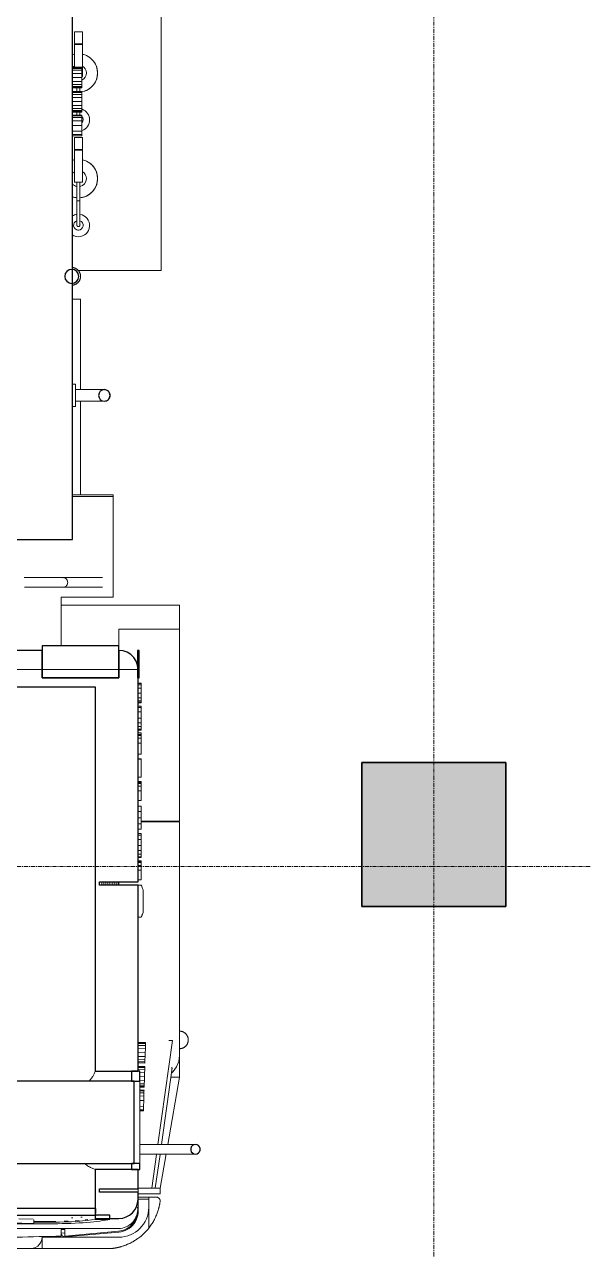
# Model space of a CAD drawing. Header units: millimetres. Extents: x -22696 to 333987, y -7117 to 2643871.
# Drawn here: x 18451 to 20198, y -1218 to 2630 of the extents above; entities that cross this region are included whole.
import ezdxf

# ---------------------------------------------------------------- set-up
doc = ezdxf.new("R2010")
doc.units = ezdxf.units.MM
doc.linetypes.add('Grid Line', pattern=[22.225, 12.7, -3.175, 3.175, -3.175])
for name, color, linetype, lineweight in [('A__MASS', 7, 'Continuous', 25), ('A_Center_Line', 7, 'Continuous', 9), ('A_Col_Ele', 7, 'Continuous', 18), ('A_Col_Sec', 7, 'Continuous', 35), ('A_FFE_SA', 7, 'Continuous', 9), ('A_Mass', 7, 'Continuous', 9)]:
    doc.layers.add(name, color=color, linetype=linetype, lineweight=lineweight)

# ---------------------------------------------------------------- blocks, each defined once
blk = doc.blocks.new('FIRE_TRUCK_-_medium_size_13644 - Camion Man-569922-00-Ground Floor Plan')
at = {"layer": 'A__MASS'}
for p, q in [((-205.3, 2146.1), (-205.3, 8206.9)), ((-1866.1, 2146.1), (-205.3, 2146.1)), ((-60, 1814.2), (-300.1, 1814.2)), ((-300.1, 1814.2), (-300.1, 1714)), ((-60, 1714), (-60, 1814.2)), ((-300.1, 1800), (-2090.4, 1800)), ((-300.1, 1714), (-300.1, 1800)), ((-60, 1800), (-60, 1714)), ((3.8, 1800), (-1.2, 1800)), ((-1.2, 1800), (-1.2, 1714)), ((3.8, 1714), (3.8, 1800)), ((0, 1076.9), (0, 1740.4)), ((-300.1, 1714), (-60, 1714)), ((-60, 1714), (-300.1, 1714)), ((-1.2, 1714), (3.8, 1714)), ((-2016.6, 1686.5), (-133.9, 1686.5)), ((-133.9, 1686.5), (-133.9, 485.1)), ((-120, 1066.9), (-120, 1076.9)), ((-120, 1076.9), (0, 1076.9)), ((0, 1066.9), (-120, 1066.9)), ((0, 485.1), (0, 1066.9)), ((-133.9, 485.1), (0, 485.1)), ((5.7, 485.1), (-20.1, 485.1)), ((-20.1, 485.1), (-20.1, 453.8)), ((5.7, 453.8), (5.7, 485.1)), ((-12.6, 453.8), (-2150.4, 453.8)), ((-20.1, 453.8), (5.7, 453.8)), ((-12.6, 196.6), (-12.6, 453.8)), ((-2150.4, 196.6), (-12.6, 196.6)), ((5.7, 196.6), (-20.1, 196.6)), ((-20.1, 196.6), (-20.1, 178.3)), ((5.7, 178.3), (5.7, 196.6)), ((0, 178.3), (-133.9, 178.3)), ((-133.9, 178.3), (-133.9, 25.2)), ((-20.1, 178.3), (5.7, 178.3)), ((0, 117.4), (0, 178.3)), ((-120, 107.3), (-120, 117.4)), ((-120, 117.4), (0, 117.4)), ((0, 107.3), (-120, 107.3)), ((0, 85.2), (0, 107.3)), ((-134.6, 55.8), (-2018.9, 55.8)), ((-131.6, 55.8), (-133.9, 55.8)), ((-2017.4, 35), (-134.7, 35)), ((-134, 22.8), (-88.5, 22.8)), ((-133.8, 25.2), (-60, 25.2)), ((-87.8, 35), (-133.1, 35))]:
    blk.add_line(p, q, dxfattribs=at)
at = {"layer": 'A__MASS', "flags": 128}
for points in [[(0, 1740.4), (-1.5, 1753.7), (-5.9, 1766.3), (-13.1, 1777.6), (-22.6, 1787), (-34, 1794.1), (-46.6, 1798.5), (-60, 1800)], [(179.4, 256.3), (174.2, 255.4), (169.7, 252.8), (166.3, 248.8), (164.5, 243.9), (164.5, 238.7), (166.3, 233.8), (169.7, 229.8), (174.2, 227.2), (179.4, 226.3)], [(179.4, 226.3), (184.5, 227.2), (189.1, 229.8), (192.4, 233.8), (194.2, 238.7), (194.2, 243.9), (192.4, 248.8), (189.1, 252.8), (184.5, 255.4), (179.4, 256.3)], [(-133.1, 35), (-132.3, 45.4), (-131.6, 55.8)], [(-133.1, 35), (-133.6, 28.9), (-134, 22.8)], [(-88.5, 22.8), (-88.1, 28.9), (-87.8, 35)]]:
    blk.add_lwpolyline(points, dxfattribs=at)
at = {"layer": 'A__MASS'}
for centre, radius, start, end in [((-207.2, 2968.5), 21.9, 90, 270), ((-207.2, 2968.5), 21.9, 270, 90), ((-105.3, 2596.6), 18, 90, 270), ((-105.3, 2596.6), 18, 270, 90), ((-60, 85.2), 60, 270, 360)]:
    blk.add_arc(centre, radius, start, end, dxfattribs=at)
at = {"layer": 'A_FFE_SA'}
for p, q in [((-199, 3695), (-199, 3732.5)), ((-199, 3732.5), (-174, 3732.5)), ((-199, 3692.5), (-199, 3695)), ((-199, 3695), (-174, 3695)), ((-174, 3732.5), (-174, 3695)), ((-174, 3695), (-174, 3692.5)), ((-199, 3621.8), (-199, 3692.5)), ((-199, 3692.5), (-174, 3692.5)), ((-174, 3692.5), (-174, 3592.5)), ((-175.3, 3592.5), (-174, 3592.5)), ((-191.5, 3557.2), (-191.5, 3546.4)), ((-181.5, 3546.4), (-181.5, 3557.2)), ((-199, 3365), (-199, 3402.5)), ((-199, 3402.5), (-174, 3402.5)), ((-174, 3402.5), (-174, 3365)), ((-199, 3362.5), (-199, 3365)), ((-199, 3365), (-174, 3365)), ((-199, 3262.5), (-199, 3362.5)), ((-199, 3362.5), (-174, 3362.5)), ((-174, 3365), (-174, 3362.5)), ((-174, 3362.5), (-174, 3262.5)), ((-199, 3262.5), (-174, 3262.5)), ((-191.5, 3262.5), (-191.5, 3203.9)), ((-181.5, 3203.9), (-181.5, 3262.5))]:
    blk.add_line(p, q, dxfattribs=at)
at = {"layer": 'A_FFE_SA', "flags": 128}
for points in [[(-191.5, 3481.1), (-191.5, 3478.9), (-191.5, 3476.9), (-191.5, 3474.9), (-191.5, 3473)], [(-181.5, 3472.6), (-181.5, 3473.8), (-181.5, 3475.7), (-181.5, 3477.7), (-181.5, 3479.8), (-181.5, 3481.8)], [(-191.5, 3203.9), (-191.5, 3201.1), (-191.5, 3198.2), (-191.5, 3195.4), (-191.5, 3192.5), (-191.5, 3189.7), (-191.5, 3186.9), (-191.5, 3184.1), (-191.5, 3181.3), (-191.5, 3178.5), (-191.5, 3175.8), (-191.5, 3173.1), (-191.5, 3170.4), (-191.5, 3167.8), (-191.5, 3165.3), (-191.5, 3162.7), (-191.5, 3160.3), (-191.5, 3157.9), (-191.5, 3155.5), (-191.5, 3153.3), (-191.5, 3151.1), (-191.5, 3148.9), (-191.5, 3146.9), (-191.5, 3144.9), (-191.5, 3143), (-191.5, 3141.2), (-191.5, 3139.5), (-191.5, 3137.9), (-191.5, 3136.4), (-191.5, 3135), (-191.5, 3133.6), (-191.5, 3132.4), (-191.5, 3131.3), (-191.5, 3130.3), (-191.5, 3129.4), (-191.5, 3128.9)], [(-181.5, 3128.9), (-181.5, 3129.7), (-181.5, 3130.7), (-181.5, 3131.8), (-181.5, 3132.9), (-181.5, 3134.2), (-181.5, 3135.5), (-181.5, 3137), (-181.5, 3138.6), (-181.5, 3140.2), (-181.5, 3142), (-181.5, 3143.8), (-181.5, 3145.7), (-181.5, 3147.7), (-181.5, 3149.8), (-181.5, 3152), (-181.5, 3154.2), (-181.5, 3156.5), (-181.5, 3158.9), (-181.5, 3161.3), (-181.5, 3163.8), (-181.5, 3166.3), (-181.5, 3168.9), (-181.5, 3171.5), (-181.5, 3174.2), (-181.5, 3176.9), (-181.5, 3179.7), (-181.5, 3182.4), (-181.5, 3185.2), (-181.5, 3188.1), (-181.5, 3190.9), (-181.5, 3193.7), (-181.5, 3196.6), (-181.5, 3199.4), (-181.5, 3202.3), (-181.5, 3203.9)]]:
    blk.add_lwpolyline(points, dxfattribs=at)
at = {"layer": 'A_FFE_SA'}
for centre, radius, start, end in [((-186.5, 3603.9), 60, 102.8571, 108.6928), ((-186.5, 3603.9), 60, 103.5958, 108.402), ((-186.5, 3603.9), 60, 0, 77.1429), ((-186.5, 3603.9), 60, 53.7334, 76.4042), ((-186.5, 3603.9), 25, 120, 134.1373), ((-186.5, 3603.9), 25, 0, 60), ((-186.5, 3603.9), 60, 27.1143, 49.4839), ((-186.5, 3603.9), 60, 0, 23.3606), ((-186.5, 3603.9), 60, 280.7748, 360), ((-186.5, 3603.9), 25, 296.7383, 0), ((-186.5, 3603.9), 60, 336.6394, 360), ((-186.5, 3603.9), 60, 251.3072, 254.8852), ((-186.5, 3603.9), 60, 251.598, 253.8061), ((-186.5, 3603.9), 60, 283.5958, 306.2666), ((-186.5, 3603.9), 60, 310.5161, 332.8857), ((-186.5, 3458.2), 15, 318.5764, 41.4236), ((-186.5, 3457.4), 35, 289.181, 70.819), ((-186.5, 3273.9), 60, 102.8571, 108.6928), ((-186.5, 3273.9), 60, 103.5958, 108.402), ((-186.5, 3273.9), 60, 0, 77.1429), ((-186.5, 3273.9), 60, 53.7334, 76.4042), ((-186.5, 3273.9), 60, 27.1143, 49.4839), ((-186.5, 3273.9), 25, 120, 139.2793), ((-186.5, 3273.9), 25, 280.7995, 0), ((-186.5, 3273.9), 60, 274.7268, 360), ((-186.5, 3273.9), 25, 0, 60), ((-186.5, 3273.9), 60, 0, 23.3606), ((-186.5, 3273.9), 60, 336.6394, 360), ((-186.5, 3273.9), 25, 220.7207, 259.2003), ((-186.5, 3273.9), 60, 310.5161, 332.8857), ((-186.5, 3273.9), 60, 251.3072, 265.2729), ((-186.5, 3273.9), 60, 251.598, 256.4042), ((-186.5, 3273.9), 60, 258.9629, 265.2574), ((-186.5, 3273.9), 60, 274.7423, 281.0371), ((-186.5, 3273.9), 60, 283.5958, 306.2666), ((-186.5, 3127.4), 35, 97.6659, 123.0703), ((-186.5, 3127.4), 35, 270, 81.8884), ((-186.5, 3128.2), 15, 108.0989, 270), ((-186.5, 3128.2), 15, 270, 70.5593), ((-186.5, 3127.4), 35, 236.9297, 270), ((-186.5, 3128.2), 15, 264.9501, 270), ((-186.5, 3128.2), 15, 270, 275.0499)]:
    blk.add_arc(centre, radius, start, end, dxfattribs=at)
for points in [[(-186.5, 3204.1), (-187.1, 3204.1), (-188.2, 3204.1), (-189.8, 3204.1), (-190.9, 3204), (-191.3, 3204), (-191.4, 3203.9)], [(-181.5, 3203.9), (-181.6, 3204), (-182.1, 3204), (-183.2, 3204.1), (-184.7, 3204.1), (-185.9, 3204.1), (-186.5, 3204.1)], [(-186.5, 3123.9), (-187.1, 3123.9), (-188.2, 3124.1), (-189.8, 3125), (-190.9, 3126.4), (-191.5, 3128), (-191.5, 3129.2), (-191.4, 3129.8)], [(-182.1, 3131.4), (-181.8, 3130.9), (-181.4, 3129.8), (-181.4, 3128), (-182, 3126.4), (-183.2, 3125), (-184.7, 3124.1), (-185.9, 3123.9), (-186.5, 3123.9)]]:
    blk.add_open_spline(points, degree=3, dxfattribs=at)
at = {"layer": 'A_Mass'}
for p, q in [((72.5, 2987.3), (72.5, 6132.3)), ((-175.3, 3621.8), (-205.3, 3621.8)), ((-205.3, 3620.3), (-175.3, 3620.3)), ((-205.3, 3618.2), (-175.3, 3618.2)), ((-175.3, 3621.8), (-175.3, 3620.3)), ((-175.3, 3620.3), (-175.3, 3618.2)), ((-175.3, 3618.2), (-175.3, 3612.2)), ((-205.3, 3612.2), (-175.3, 3612.2)), ((-205.3, 3602.6), (-175.3, 3602.6)), ((-205.3, 3590.1), (-175.3, 3590.1)), ((-175.3, 3612.2), (-175.3, 3602.6)), ((-175.3, 3602.6), (-175.3, 3590.1)), ((-175.3, 3590.1), (-175.3, 3577.7)), ((-205.3, 3577.7), (-175.3, 3577.7)), ((-205.3, 3568.2), (-175.3, 3568.2)), ((-205.3, 3561.7), (-175.3, 3561.7)), ((-205.3, 3558.7), (-175.3, 3558.7)), ((-205.3, 3558.5), (-175.3, 3558.5)), ((-205.3, 3557.2), (-175.3, 3557.2)), ((-175.3, 3546.4), (-205.3, 3546.4)), ((-205.3, 3544.9), (-175.3, 3544.9)), ((-205.3, 3542.9), (-175.3, 3542.9)), ((-175.3, 3577.7), (-175.3, 3568.2)), ((-175.3, 3568.2), (-175.3, 3561.7)), ((-175.3, 3561.7), (-175.3, 3558.7)), ((-175.3, 3558.5), (-175.3, 3557.2)), ((-175.3, 3546.4), (-175.3, 3544.9)), ((-175.3, 3544.9), (-175.3, 3542.9)), ((-175.3, 3542.9), (-175.3, 3536.8)), ((-205.3, 3536.8), (-175.3, 3536.8)), ((-205.3, 3527.2), (-175.3, 3527.2)), ((-205.3, 3514.7), (-175.3, 3514.7)), ((-205.3, 3502.4), (-175.3, 3502.4)), ((-175.3, 3536.8), (-175.3, 3527.2)), ((-175.3, 3527.2), (-175.3, 3514.7)), ((-175.3, 3514.7), (-175.3, 3502.4)), ((-175.3, 3502.4), (-175.3, 3492.8)), ((-205.3, 3492.8), (-175.3, 3492.8)), ((-205.3, 3486.3), (-175.3, 3486.3)), ((-205.3, 3483.3), (-175.3, 3483.3)), ((-205.3, 3483.1), (-175.3, 3483.1)), ((-205.3, 3481.8), (-175.3, 3481.8)), ((-205.3, 3472.6), (-175.3, 3472.6)), ((-205.3, 3470.3), (-175.3, 3470.3)), ((-205.3, 3464.6), (-175.3, 3464.6)), ((-175.3, 3492.8), (-175.3, 3486.3)), ((-175.3, 3486.3), (-175.3, 3483.3)), ((-175.3, 3483.1), (-175.3, 3481.8)), ((-175.3, 3472.6), (-175.3, 3470.3)), ((-175.3, 3470.3), (-175.3, 3464.6)), ((-175.3, 3464.6), (-175.3, 3454.6)), ((-205.3, 3454.6), (-175.3, 3454.6)), ((-205.3, 3440.3), (-175.3, 3440.3)), ((-175.3, 3454.6), (-175.3, 3440.3)), ((-175.3, 3440.3), (-175.3, 3422.3)), ((-205.3, 3422.3), (-175.3, 3422.3)), ((-205.3, 3411.6), (-175.3, 3411.6)), ((-175.3, 3408), (-205.3, 3408)), ((-175.3, 3422.3), (-175.3, 3411.6)), ((-175.3, 3411.6), (-175.3, 3408)), ((-188.4, 2987.3), (72.5, 2987.3)), ((-205.1, 2897.1), (-180.2, 2897.1)), ((-180.2, 2614.4), (-180.2, 2897.1)), ((-195.3, 2631.6), (-205.3, 2631.6)), ((-195.3, 2631.6), (-195.3, 2561.6)), ((-145.3, 2614.6), (-195.3, 2614.6)), ((-195.3, 2578.6), (-145.3, 2578.6)), ((-180.2, 2286.2), (-180.2, 2578.6)), ((-205.3, 2561.6), (-195.3, 2561.6)), ((-205.3, 2286.2), (-77.9, 2286.2)), ((-77.9, 2281.2), (-205.3, 2281.2)), ((-77.9, 2286.2), (-77.9, 2281.2)), ((-77.9, 1966.2), (-77.9, 2281.2)), ((-111.3, 2027.3), (-234.3, 2027.3)), ((-240.1, 1814.2), (-240.1, 1966.2)), ((-240.1, 1966.2), (-77.9, 1966.2)), ((-234.3, 1997.3), (-111.3, 1997.3)), ((-240.1, 1941.2), (130, 1941.2)), ((130, 1941.2), (130, 1866.2)), ((-60, 1866.2), (50, 1866.2)), ((-60, 1814.2), (-60, 1866.2)), ((50, 1866.2), (130, 1866.2)), ((130, 1266.2), (130, 1866.2)), ((-2150.4, 1740.4), (0, 1740.4)), ((0, 1697.6), (10, 1697.6)), ((0, 1696.4), (10, 1696.4)), ((10, 1697.6), (10, 1696.4)), ((10, 1696.4), (10, 1692.5)), ((0, 1692.5), (10, 1692.5)), ((0, 1682.1), (10, 1682.1)), ((0, 1666.5), (10, 1666.5)), ((10, 1692.5), (10, 1682.1)), ((10, 1682.1), (10, 1666.5)), ((10, 1666.5), (10, 1651.9)), ((0, 1651.9), (10, 1651.9)), ((0, 1642), (10, 1642)), ((0, 1638.5), (10, 1638.5)), ((10, 1636.1), (0, 1636.1)), ((0, 1626.2), (10, 1626.2)), ((0, 1621.7), (10, 1621.7)), ((10, 1651.9), (10, 1642)), ((10, 1642), (10, 1638.5)), ((10, 1638.5), (10, 1636.1)), ((10, 1626.2), (10, 1621.7)), ((10, 1621.7), (10, 1608.3)), ((0, 1608.3), (10, 1608.3)), ((0, 1588.7), (10, 1588.7)), ((10, 1608.3), (10, 1588.7)), ((10, 1588.7), (10, 1573.7)), ((0, 1573.7), (10, 1573.7)), ((0, 1561.7), (10, 1561.7)), ((0, 1553.8), (10, 1553.8)), ((10, 1551.2), (0, 1551.2)), ((0, 1542.5), (10, 1542.5)), ((10, 1573.7), (10, 1561.7)), ((10, 1561.7), (10, 1553.8)), ((10, 1553.8), (10, 1551.2)), ((10, 1542.5), (10, 1537.6)), ((0, 1537.6), (10, 1537.6)), ((0, 1534.4), (10, 1534.4)), ((0, 1525.8), (10, 1525.8)), ((0, 1510), (10, 1510)), ((10, 1537.6), (10, 1534.4)), ((10, 1534.4), (10, 1525.8)), ((10, 1525.8), (10, 1510)), ((10, 1510), (10, 1476.1)), ((0, 1476.1), (10, 1476.1)), ((0, 1461.3), (10, 1461.3)), ((0, 1460.1), (10, 1460.1)), ((10, 1461.3), (10, 1460.1)), ((10, 1460.1), (10, 1403.5)), ((0, 1403.5), (10, 1403.5)), ((0, 1389.9), (10, 1389.9)), ((0, 1387.5), (10, 1387.5)), ((10, 1389.9), (10, 1387.5)), ((10, 1387.5), (10, 1384.3)), ((0, 1384.3), (10, 1384.3)), ((0, 1375.6), (10, 1375.6)), ((0, 1360.9), (10, 1360.9)), ((10, 1384.3), (10, 1375.6)), ((10, 1375.6), (10, 1360.9)), ((10, 1360.9), (10, 1330.8)), ((0, 1330.8), (10, 1330.8)), ((0, 1313.6), (10, 1313.6)), ((10, 1313.6), (10, 1296.7)), ((0, 1296.7), (10, 1296.7)), ((0, 1277.3), (10, 1277.3)), ((10, 1296.7), (10, 1280.8)), ((10, 1280.8), (10, 1277.3)), ((10, 1277.3), (10, 1274.1)), ((10, 1274.1), (10, 1257.9)), ((0, 1257.9), (10, 1257.9)), ((0, 1241), (10, 1241)), ((50, 1266.2), (10, 1266.2)), ((10, 1264), (50, 1264)), ((10, 1257.9), (10, 1241)), ((10.4, 1264), (10.4, 1266.2)), ((16, 1264), (16, 1265.8)), ((31, 1265.8), (31, 1264)), ((44.9, 1266.2), (44.9, 1264)), ((130, 1266.2), (50, 1266.2)), ((72.5, 1266.2), (72.5, 1264)), ((0, 1227.5), (10, 1227.5)), ((0, 1222.9), (10, 1222.9)), ((0, 1209.6), (10, 1209.6)), ((10, 1227.5), (10, 1222.9)), ((10, 1222.9), (10, 1209.6)), ((10, 1209.6), (10, 1190)), ((0, 1190), (10, 1190)), ((0, 1174.9), (10, 1174.9)), ((0, 1162.9), (10, 1162.9)), ((0, 1155), (10, 1155)), ((10, 1190), (10, 1174.9)), ((10, 1174.9), (10, 1162.9)), ((10, 1162.9), (10, 1155)), ((10, 1155), (10, 1152.4)), ((10, 1152.4), (0, 1152.4)), ((0, 1142.5), (10, 1142.5)), ((0, 1140.1), (10, 1140.1)), ((0, 1136.9), (10, 1136.9)), ((0, 1128.2), (10, 1128.2)), ((10, 1142.5), (10, 1140.1)), ((10, 1140.1), (10, 1136.9)), ((10, 1136.9), (10, 1128.2)), ((10, 1128.2), (10, 1113.5)), ((0, 1113.5), (10, 1113.5)), ((0, 1083.5), (10, 1083.5)), ((10, 1113.5), (10, 1083.5)), ((-113.5, 1066.4), (-113.5, 1076.3)), ((-107.1, 1066.4), (-107.1, 1076.3)), ((-100.7, 1066.4), (-100.7, 1076.3)), ((-94.3, 1066.4), (-94.3, 1076.3)), ((-87.8, 1066.4), (-87.8, 1076.3)), ((-81.4, 1066.4), (-81.4, 1076.3)), ((-75, 1066.4), (-75, 1076.3)), ((-68.6, 1066.4), (-68.6, 1076.3)), ((-62.1, 1066.4), (-62.1, 1076.3)), ((-60, 1076.9), (-60, 1066.8)), ((10, 1066.9), (0, 1066.9)), ((15.7, 1052.3), (15.7, 991.9)), ((0, 966.9), (10, 966.9)), ((15.7, 991.9), (15.7, 981.5)), ((62.3, 256.3), (107.9, 581)), ((107.9, 581), (96.7, 581)), ((23.4, 574.8), (0, 575.5)), ((0, 574), (23.4, 573.3)), ((0, 572), (23.3, 571.2)), ((0, 565.9), (23.1, 565.2)), ((0, 556.3), (22.8, 555.6)), ((0, 543.8), (22.4, 543.1)), ((22.4, 543.1), (22, 530.8)), ((22.8, 555.6), (22.4, 543.1)), ((23.1, 565.2), (22.8, 555.6)), ((23.3, 571.2), (23.1, 565.2)), ((23.4, 573.3), (23.3, 571.2)), ((23.4, 574.8), (23.4, 573.3)), ((0, 531.5), (22, 530.8)), ((0, 521.9), (21.7, 521.2)), ((0, 515.4), (21.5, 514.7)), ((0, 512.4), (21.4, 511.8)), ((0, 512.2), (21.4, 511.5)), ((0, 510.9), (21.4, 510.2)), ((21.5, 514.7), (21.4, 511.8)), ((21.4, 511.5), (21.4, 510.2)), ((21.7, 521.2), (21.5, 514.7)), ((22, 530.8), (21.7, 521.2)), ((130, 534), (130, 467.1)), ((21, 499.5), (0, 500.1)), ((0, 498.6), (21, 497.9)), ((0, 496.5), (20.9, 495.9)), ((0, 490.5), (20.7, 489.8)), ((5.7, 480.7), (20.4, 480.2)), ((5.7, 468.2), (20, 467.8)), ((20, 467.8), (19.7, 455.4)), ((20.4, 480.2), (20, 467.8)), ((20.7, 489.8), (20.4, 480.2)), ((20.9, 495.9), (20.7, 489.8)), ((21, 497.9), (20.9, 495.9)), ((21, 499.5), (21, 497.9)), ((73.2, 256.3), (106.8, 495.3)), ((92.9, 256), (130, 467.1)), ((102.8, 467.1), (130, 467.1)), ((106.8, 495.3), (104, 495.3)), ((-149.2, 458.2), (-153.2, 453.7)), ((5.7, 455.9), (19.7, 455.4)), ((5.7, 453.8), (5.7, 445.4)), ((5.7, 446.3), (19.4, 445.8)), ((5.7, 445.4), (5.7, 427.7)), ((5.7, 439.8), (19.1, 439.4)), ((5.7, 436.8), (19.1, 436.4)), ((5.7, 436.6), (19, 436.2)), ((5.7, 435.3), (19, 434.9)), ((5.7, 427.7), (5.7, 373.2)), ((5.7, 426.1), (18.7, 425.6)), ((5.7, 423.8), (18.6, 423.4)), ((18.6, 423.4), (18.5, 417.6)), ((18.7, 425.6), (18.6, 423.4)), ((19, 436.2), (19, 434.9)), ((19.4, 445.8), (19.1, 439.4)), ((19.1, 439.4), (19.1, 436.4)), ((19.7, 455.4), (19.4, 445.8)), ((5.7, 418), (18.5, 417.6)), ((5.7, 408.1), (18.1, 407.7)), ((5.7, 393.7), (17.7, 393.3)), ((17.7, 393.3), (17.1, 375.4)), ((18.1, 407.7), (17.7, 393.3)), ((18.5, 417.6), (18.1, 407.7)), ((5.7, 375.8), (17.1, 375.4)), ((5.7, 373.2), (5.7, 257)), ((5.7, 365), (16.8, 364.7)), ((16.7, 361.1), (5.7, 361.4)), ((16.8, 364.7), (16.7, 361.1)), ((17.1, 375.4), (16.8, 364.7)), ((5.7, 257), (5.7, 196.6)), ((70, 256.3), (5.7, 256.3)), ((5.7, 226.3), (70, 226.3)), ((43.1, 120), (57.9, 225.3)), ((54, 120), (68.8, 225.3)), ((69, 120), (87.7, 226.7)), ((0, 117.4), (0, 107.3)), ((0.1, 120), (36.4, 120)), ((36.4, 120), (69, 120)), ((69, 120), (69, 102.1)), ((0, 51.1), (0, 85.2)), ((0, 85), (33.3, 85)), ((36.4, 102.1), (0.1, 102.1)), ((0.3, 92.1), (0.3, 85)), ((4.9, 92.1), (0.3, 92.1)), ((33.3, 92.1), (4.9, 92.1)), ((33.3, -5.2), (33.3, 92.1)), ((33.3, 92.1), (56.6, 92.1)), ((33.3, 85), (33.3, 60)), ((69, 102.1), (36.4, 102.1)), ((-325.4, 9.7), (-539.3, 14.7)), ((-398.6, 9.7), (-325.4, 9.7)), ((-378.9, 8.8), (-264.8, 8.8)), ((-373.1, 24.2), (-327.4, 23.2)), ((-325.4, 20.5), (-325.4, 9.7)), ((-269.3, 16.1), (-325.4, 16.1)), ((-265.3, 13.7), (-325.4, 13.7)), ((-256.6, 16.1), (-269.3, 16.1)), ((-265.3, 16.1), (-265.3, 13.7)), ((-218.3, 17.1), (-230.8, 16.6)), ((-184.3, 19.1), (-196.2, 18.2)), ((-156.5, 21.8), (-165.4, 20.8)), ((-61.6, -6.4), (-378.9, -6.4)), ((-300.1, -33.3), (-300.1, -31)), ((-300.1, -33.3), (-300.1, -68.8)), ((-60, -33.3), (-300.1, -33.3)), ((-300.1, -68.8), (-300.1, -33.3)), ((-240.1, -30), (-240.1, -8.9)), ((-240.1, -8.9), (-228.6, -8.9)), ((-228.6, -19.8), (-240.1, -20.8)), ((-228.6, -8.9), (-228.6, -29.6)), ((-228.6, -29.6), (-61.6, -15)), ((-228.6, -32.3), (-60, -17.5)), ((-336, -68.8), (-385, -68.8)), ((-336, -68.8), (-300.1, -68.8)), ((-300.1, -68.8), (-82.8, -68.8))]:
    blk.add_line(p, q, dxfattribs=at)
at = {"layer": 'A_Mass', "flags": 128}
for points in [[(-183.7, 2982.8), (-184.3, 2983.8), (-185, 2984.7), (-185.6, 2985.5), (-186.3, 2986.4), (-187.1, 2987.2), (-187.8, 2988), (-188.6, 2988.8), (-189.4, 2989.5), (-190.3, 2990.2), (-191.2, 2990.8), (-192.1, 2991.5), (-193, 2992), (-194, 2992.6), (-194.9, 2993.1), (-195.9, 2993.6), (-196.9, 2994), (-198, 2994.4), (-199, 2994.7), (-200.1, 2995), (-201.1, 2995.3), (-202.2, 2995.5), (-203.3, 2995.7), (-204.4, 2995.8), (-205.5, 2995.9)], [(-183.7, 2982.8), (-184.3, 2983.8), (-185, 2984.7), (-185.6, 2985.5), (-186.3, 2986.4), (-187.1, 2987.2), (-187.8, 2988), (-188.6, 2988.8), (-189.4, 2989.5), (-190.3, 2990.2), (-191.2, 2990.8), (-192.1, 2991.5), (-193, 2992), (-194, 2992.6), (-194.9, 2993.1), (-195.9, 2993.6), (-196.9, 2994), (-198, 2994.4), (-199, 2994.7), (-200.1, 2995), (-201.1, 2995.3), (-202.2, 2995.5), (-203.3, 2995.7), (-204.4, 2995.8), (-205.5, 2995.9)], [(-205, 2941.1), (-203.9, 2941.2), (-202.8, 2941.3), (-201.7, 2941.5), (-200.7, 2941.8), (-199.6, 2942), (-198.5, 2942.4), (-197.5, 2942.7), (-196.5, 2943.1), (-195.5, 2943.6), (-194.5, 2944.1), (-193.5, 2944.6), (-192.6, 2945.2), (-191.7, 2945.8), (-190.8, 2946.4), (-189.9, 2947.1), (-189.1, 2947.8), (-188.2, 2948.5), (-187.5, 2949.3), (-186.7, 2950.1), (-186, 2951), (-185.3, 2951.8), (-184.7, 2952.7), (-184, 2953.6), (-183.5, 2954.6), (-182.9, 2955.5), (-182.4, 2956.5), (-182, 2957.5), (-181.6, 2958.5), (-181.2, 2959.5), (-180.8, 2960.6), (-180.6, 2961.6), (-180.3, 2962.7), (-180.1, 2963.8), (-179.9, 2964.9), (-179.8, 2966), (-179.7, 2967.1), (-179.7, 2968.2), (-179.7, 2969.3), (-179.8, 2970.4), (-179.9, 2971.5), (-180, 2972.6), (-180.2, 2973.6), (-180.4, 2974.7), (-180.7, 2975.8), (-181, 2976.8), (-181.3, 2977.9), (-181.7, 2978.9), (-182.2, 2979.9), (-182.7, 2980.9), (-183.2, 2981.9), (-183.7, 2982.8), (-184.3, 2983.8), (-185, 2984.7), (-185.6, 2985.5), (-186.3, 2986.4), (-187.1, 2987.2), (-187.8, 2988), (-188.6, 2988.8), (-189.4, 2989.5), (-190.3, 2990.2), (-191.2, 2990.8), (-192.1, 2991.5), (-193, 2992), (-194, 2992.6), (-194.9, 2993.1), (-195.9, 2993.6), (-196.9, 2994), (-198, 2994.4), (-199, 2994.7), (-200.1, 2995), (-201.1, 2995.3), (-202.2, 2995.5), (-203.3, 2995.7), (-204.4, 2995.8), (-205.5, 2995.9)], [(-181.3, 2977.9), (-181.7, 2978.9), (-182.2, 2979.9), (-182.7, 2980.9), (-183.2, 2981.9)], [(-181.3, 2977.9), (-181.7, 2978.9), (-182.2, 2979.9), (-182.7, 2980.9), (-183.2, 2981.9)], [(-182, 2957.5), (-181.6, 2958.5), (-181.2, 2959.5), (-180.8, 2960.6), (-180.6, 2961.6), (-180.3, 2962.7), (-180.1, 2963.8), (-179.9, 2964.9), (-179.8, 2966), (-179.7, 2967.1), (-179.7, 2968.2), (-179.7, 2969.3), (-179.8, 2970.4), (-179.9, 2971.5), (-180, 2972.6), (-180.2, 2973.6), (-180.4, 2974.7), (-180.7, 2975.8), (-181, 2976.8)], [(-182, 2957.5), (-181.6, 2958.5), (-181.2, 2959.5), (-180.8, 2960.6), (-180.6, 2961.6), (-180.3, 2962.7), (-180.1, 2963.8), (-179.9, 2964.9), (-179.8, 2966), (-179.7, 2967.1), (-179.7, 2968.2), (-179.7, 2969.3), (-179.8, 2970.4), (-179.9, 2971.5), (-180, 2972.6), (-180.2, 2973.6), (-180.4, 2974.7), (-180.7, 2975.8), (-181, 2976.8)], [(-205, 2941.1), (-203.9, 2941.2), (-202.8, 2941.3), (-201.7, 2941.5), (-200.7, 2941.8), (-199.6, 2942)], [(-205, 2941.1), (-203.9, 2941.2), (-202.8, 2941.3), (-201.7, 2941.5), (-200.7, 2941.8), (-199.6, 2942)], [(-198.5, 2942.4), (-197.5, 2942.7), (-196.5, 2943.1), (-195.5, 2943.6), (-194.5, 2944.1), (-193.5, 2944.6), (-192.6, 2945.2), (-191.7, 2945.8), (-190.8, 2946.4), (-189.9, 2947.1), (-189.1, 2947.8), (-188.2, 2948.5), (-187.5, 2949.3)], [(-198.5, 2942.4), (-197.5, 2942.7), (-196.5, 2943.1), (-195.5, 2943.6), (-194.5, 2944.1), (-193.5, 2944.6), (-192.6, 2945.2), (-191.7, 2945.8), (-190.8, 2946.4), (-189.9, 2947.1), (-189.1, 2947.8), (-188.2, 2948.5), (-187.5, 2949.3)], [(-145.3, 2614.6), (-143.7, 2614.6), (-142.1, 2614.6), (-140.5, 2614.6), (-138.9, 2614.6), (-137.3, 2614.6), (-135.8, 2614.6), (-134.2, 2614.6), (-132.7, 2614.6), (-131.2, 2614.6), (-129.7, 2614.6), (-128.2, 2614.6), (-126.8, 2614.6), (-125.4, 2614.6), (-124, 2614.6), (-122.7, 2614.6), (-121.4, 2614.6), (-120.1, 2614.6), (-118.9, 2614.6), (-117.7, 2614.6), (-116.6, 2614.6), (-115.5, 2614.6), (-114.5, 2614.6), (-113.5, 2614.6), (-112.5, 2614.6), (-111.6, 2614.6), (-110.8, 2614.6), (-110, 2614.6), (-109.3, 2614.6), (-108.6, 2614.6), (-108, 2614.6), (-107.5, 2614.6), (-107, 2614.6), (-106.5, 2614.6), (-106.2, 2614.6), (-105.9, 2614.6), (-105.6, 2614.6)], [(-105.6, 2578.6), (-105.8, 2578.6), (-106.1, 2578.6), (-106.4, 2578.6), (-106.8, 2578.6), (-107.3, 2578.6), (-107.8, 2578.6), (-108.4, 2578.6), (-109.1, 2578.6), (-109.8, 2578.6), (-110.6, 2578.6), (-111.4, 2578.6), (-112.3, 2578.6), (-113.2, 2578.6), (-114.2, 2578.6), (-115.2, 2578.6), (-116.3, 2578.6), (-117.4, 2578.6), (-118.6, 2578.6), (-119.8, 2578.6), (-121, 2578.6), (-122.3, 2578.6), (-123.7, 2578.6), (-125, 2578.6), (-126.4, 2578.6), (-127.9, 2578.6), (-129.3, 2578.6), (-130.8, 2578.6), (-132.3, 2578.6), (-133.8, 2578.6), (-135.4, 2578.6), (-136.9, 2578.6), (-138.5, 2578.6), (-140.1, 2578.6), (-141.7, 2578.6), (-143.3, 2578.6), (-144.9, 2578.6), (-145.3, 2578.6)], [(-105.3, 2614.6), (-104.6, 2614.5), (-103.8, 2614.5), (-103.1, 2614.4), (-102.4, 2614.3), (-101.7, 2614.2), (-101, 2614), (-100.3, 2613.9), (-99.6, 2613.6), (-98.9, 2613.4), (-98.3, 2613.1), (-97.6, 2612.8), (-97, 2612.5), (-96.3, 2612.2), (-95.7, 2611.8), (-95.1, 2611.4), (-94.5, 2611), (-94, 2610.5), (-93.4, 2610.1), (-92.9, 2609.6)], [(-87.3, 2596), (-87.3, 2595.3), (-87.4, 2594.6), (-87.5, 2593.9), (-87.6, 2593.2), (-87.8, 2592.5), (-87.9, 2591.8), (-88.1, 2591.1), (-88.4, 2590.4), (-88.6, 2589.7), (-88.9, 2589.1), (-89.2, 2588.4), (-89.6, 2587.8), (-89.9, 2587.2), (-90.3, 2586.6), (-90.7, 2586), (-91.2, 2585.4), (-91.6, 2584.8), (-92.1, 2584.3), (-92.6, 2583.8), (-93.1, 2583.3), (-93.7, 2582.8), (-94.2, 2582.4), (-94.8, 2581.9), (-95.4, 2581.5), (-96, 2581.1), (-96.6, 2580.8), (-97.3, 2580.4), (-97.9, 2580.1), (-98.6, 2579.8), (-99.3, 2579.6), (-99.9, 2579.4), (-100.6, 2579.2), (-101.3, 2579), (-102, 2578.8), (-102.7, 2578.7), (-103.5, 2578.6), (-104.2, 2578.6), (-104.9, 2578.6)], [(-92.4, 2609.1), (-91.9, 2608.6), (-91.4, 2608), (-91, 2607.5), (-90.5, 2606.9), (-90.1, 2606.3), (-89.8, 2605.7), (-89.4, 2605), (-89.1, 2604.4), (-88.8, 2603.7), (-88.5, 2603.1), (-88.3, 2602.4), (-88, 2601.7), (-87.8, 2601), (-87.7, 2600.3), (-87.5, 2599.6), (-87.4, 2598.9), (-87.4, 2598.2), (-87.3, 2597.5), (-87.3, 2596.7)], [(-234.3, 2027.3), (-236.6, 2027.3), (-239, 2027.3), (-241.7, 2027.3), (-244.4, 2027.3), (-247.4, 2027.3), (-250.4, 2027.3), (-253.7, 2027.3), (-257, 2027.3), (-260.5, 2027.3), (-264, 2027.3), (-267.7, 2027.3), (-271.6, 2027.3), (-275.5, 2027.3), (-279.5, 2027.3), (-283.6, 2027.3), (-287.8, 2027.3), (-292.1, 2027.3), (-296.4, 2027.3), (-300.8, 2027.3), (-305.3, 2027.3), (-309.8, 2027.3), (-314.3, 2027.3), (-318.9, 2027.3), (-323.5, 2027.3), (-328.2, 2027.3), (-332.8, 2027.3), (-337.5, 2027.3), (-342.1, 2027.3), (-346.8, 2027.3), (-351.4, 2027.3), (-356, 2027.3)], [(-355.3, 1997.3), (-350.7, 1997.3), (-346.1, 1997.3), (-341.4, 1997.3), (-336.8, 1997.3), (-332.1, 1997.3), (-327.5, 1997.3), (-322.9, 1997.3), (-318.2, 1997.3), (-313.7, 1997.3), (-309.1, 1997.3), (-304.6, 1997.3), (-300.2, 1997.3), (-295.8, 1997.3), (-291.4, 1997.3), (-287.2, 1997.3), (-283, 1997.3), (-278.9, 1997.3), (-274.9, 1997.3), (-271, 1997.3), (-267.2, 1997.3), (-263.5, 1997.3), (-259.9, 1997.3), (-256.5, 1997.3), (-253.2, 1997.3), (-250, 1997.3), (-246.9, 1997.3), (-244, 1997.3), (-241.3, 1997.3), (-238.7, 1997.3), (-236.2, 1997.3), (-234.3, 1997.3)], [(50, 1264), (70.7, 1264), (90, 1264), (106.6, 1264), (119.3, 1264), (127.3, 1264), (130, 1264)], [(130, 534), (130, 541), (130, 560.5), (130, 591.9), (130, 634.7), (130, 688.1), (130, 751.3), (130, 823.1), (130, 902.3), (130, 987.5), (130, 1077.2), (130, 1169.9), (130, 1264)], [(130.6, 555.5), (131.7, 555.6), (132.8, 555.7), (133.8, 555.8), (134.9, 556), (136, 556.3), (137.1, 556.6), (138.1, 556.9), (139.1, 557.3), (140.2, 557.7), (141.2, 558.1), (142.2, 558.6), (143.1, 559.1), (144.1, 559.7), (145, 560.3), (145.9, 560.9), (146.8, 561.6), (147.6, 562.3), (148.4, 563.1), (149.2, 563.8), (149.9, 564.6), (150.7, 565.5), (151.3, 566.3), (152, 567.2), (152.6, 568.1), (153.2, 569.1), (153.7, 570), (154.2, 571), (154.7, 572), (155.1, 573), (155.5, 574.1), (155.8, 575.1), (156.1, 576.2), (156.4, 577.2), (156.6, 578.3), (156.7, 579.4), (156.8, 580.5), (156.9, 581.6), (157, 582.7), (156.9, 583.8), (156.9, 584.9), (156.8, 586), (156.7, 587.1), (156.5, 588.2), (156.2, 589.2), (156, 590.3), (155.7, 591.4), (155.3, 592.4), (154.9, 593.4), (154.5, 594.4), (154, 595.4), (153.5, 596.4), (152.9, 597.3), (152.3, 598.3), (151.7, 599.2), (151, 600), (150.3, 600.9), (149.6, 601.7), (148.8, 602.5), (148, 603.3), (147.2, 604), (146.4, 604.7), (145.5, 605.3), (144.6, 606), (143.6, 606.6), (142.7, 607.1), (141.7, 607.6), (140.7, 608.1), (139.7, 608.5), (138.7, 608.9), (137.6, 609.2), (136.6, 609.6), (135.5, 609.8), (134.4, 610), (133.3, 610.2), (132.2, 610.3), (131.2, 610.4), (130.1, 610.5)], [(130, 534), (127.6, 515.9), (120.6, 499), (109.5, 484.5), (105.1, 480.4)], [(70, 256.3), (74.4, 256.3), (78.8, 256.3), (83.2, 256.3), (87.5, 256.3), (91.9, 256.3), (96.1, 256.3), (100.4, 256.3), (104.6, 256.3), (108.8, 256.3), (112.8, 256.3), (116.9, 256.3), (120.8, 256.3), (124.7, 256.3), (128.4, 256.3), (132.1, 256.3), (135.7, 256.3), (139.2, 256.3), (142.5, 256.3), (145.8, 256.3), (148.9, 256.3), (151.9, 256.3), (154.8, 256.3), (157.5, 256.3), (160.1, 256.3), (162.6, 256.3), (164.9, 256.3), (167, 256.3), (169, 256.3), (170.8, 256.3), (172.5, 256.3), (174, 256.3), (175.4, 256.3), (176.6, 256.3), (177.6, 256.3), (178.4, 256.3), (179.1, 256.3), (179.4, 256.3)], [(179.4, 226.3), (178.9, 226.3), (178.1, 226.3), (177.2, 226.3), (176.2, 226.3), (174.9, 226.3), (173.5, 226.3), (172, 226.3), (170.2, 226.3), (168.3, 226.3), (166.3, 226.3), (164.1, 226.3), (161.7, 226.3), (159.2, 226.3), (156.6, 226.3), (153.8, 226.3), (150.9, 226.3), (147.8, 226.3), (144.7, 226.3), (141.4, 226.3), (138, 226.3), (134.5, 226.3), (130.8, 226.3), (127.1, 226.3), (123.3, 226.3), (119.4, 226.3), (115.5, 226.3), (111.4, 226.3), (107.3, 226.3), (103.1, 226.3), (98.9, 226.3), (94.7, 226.3), (90.4, 226.3), (86, 226.3), (81.6, 226.3), (77.3, 226.3), (72.9, 226.3), (70, 226.3)], [(-336, -68.8), (-328, -67.9), (-320.4, -65.2), (-313.6, -60.9), (-307.9, -55.3), (-303.7, -48.4), (-301, -40.9), (-300.1, -32.9)]]:
    blk.add_lwpolyline(points, dxfattribs=at)
at = {"layer": 'A_Mass'}
for centre, radius, start, end in [((-97, 1016.9), 118.1, 17.4368, 25.0422), ((-68.3, 52.2), 67.5, 275.709, 6.7894), ((-61.6, 54.1), 60.6, 270, 5.4002), ((-66.7, 49.7), 67.5, 275.709, 8.7974), ((-60, 60), 93.3, 270, 360), ((-60, 51.1), 60, 327.2577, 0), ((-60, 51.1), 60, 319.7814, 323.5614), ((-1075.2, 33794.2), 33834.5, 271.1792, 271.41435), ((-228.6, -20.8), 11.5, 180, 270), ((-228.6, -20.8), 11.5, 180, 221.6063), ((-100.6, 101.6), 171.3, 308.277, 321.4511), ((-100.6, 101.6), 171.3, 316.1711, 316.7071), ((-100.6, 101.6), 171.3, 316.1711, 316.7071)]:
    blk.add_arc(centre, radius, start, end, dxfattribs=at)
for centre, major_axis, start_param, end_param in [((-269.9, 33.2), (160.6, 0), 4.741091, 5.72169), ((-269.9, 33.2), (200.6, 0), 4.73807, 5.84282), ((-269.9, 45.2), (160.6, 0), 5.107016, 5.134518), ((-269.9, 45.2), (160.6, 0), 5.107016, 5.134518), ((-269.9, 45.2), (160.6, 0), 5.313946, 5.348999), ((-269.9, 45.2), (160.6, 0), 5.313946, 5.348999)]:
    blk.add_ellipse(centre, major_axis=major_axis, ratio=0.121869, start_param=start_param, end_param=end_param, dxfattribs=at)
for points in [[(-236.7, 2027.1), (-235.1, 2027.4), (-231.7, 2027.4), (-227, 2025.6), (-223, 2022.2), (-220.4, 2017.6), (-219.8, 2014.1), (-219.8, 2012.3)], [(-219.8, 2012.3), (-219.8, 2010.5), (-220.4, 2007), (-223, 2002.4), (-226.9, 1999), (-231.7, 1997.2), (-235.1, 1997.2), (-236.7, 1997.5)], [(-133.9, 485.1), (-135.1, 481.6), (-137.9, 475), (-142.9, 466), (-147, 460.7), (-149.2, 458.2)], [(-232.7, -31.5), (-232, -31.8), (-230.7, -32.1), (-229.3, -32.3), (-228.6, -32.3)], [(-228.6, -32.3), (-229.3, -32.3), (-230.7, -32.1), (-232, -31.8), (-232.7, -31.5)], [(-4.4, -40.1), (-3.3, -39.3), (-2.1, -38.5), (-1, -37.7)], [(-16.7, -47.7), (-14, -46.2), (-11.3, -44.6), (-8.7, -42.9)]]:
    blk.add_open_spline(points, degree=3, dxfattribs=at)
for points, knots in [([(10, 966.9), (10, 966.9), (10.2, 967.5), (11, 969.2), (11.7, 970.6), (12.2, 972), (12.8, 973.5), (14, 976.4), (15, 979.4), (15.7, 981.5)], [0, 0, 0, 0, 0.25, 0.375, 0.5, 0.5625, 0.625, 0.75, 1, 1, 1, 1]), ([(-167.7, 196.6), (-167.3, 196.3), (-162.9, 193.1), (-154.6, 187.8), (-143.6, 181.7), (-137, 179.2), (-133.9, 178.3)], [-0.3891769, -0.3891769, -0.3891769, -0.3891769, -0.375, -0.25, -0.125, 0, 0, 0, 0]), ([(69.2, 79.5), (69, 78.1), (68.7, 75.9), (68.2, 73), (67.9, 71.2), (67.7, 69.9), (67.4, 68.5), (67, 66.5), (66.5, 63.9), (65.8, 61.2), (65.3, 59.1), (64.9, 57.5), (64.4, 55.9), (63.8, 53.8), (62.7, 50.1), (60.3, 42.6), (56, 31.9), (49.8, 19.2), (42.3, 6.8), (36.4, -1.2), (33.3, -5.2)], [0, 0, 0, 0, 0.071429, 0.107143, 0.125, 0.142857, 0.160714, 0.178571, 0.214286, 0.25, 0.267857, 0.285714, 0.303571, 0.321429, 0.357143, 0.428571, 0.571429, 0.714286, 0.857143, 1, 1, 1, 1]), ([(56.6, 92.1), (57.6, 92.1), (59.5, 91.9), (62.9, 90.7), (65.5, 88.7), (67.1, 86.6), (67.7, 85.5), (68, 84.8), (68.3, 84.3), (68.4, 83.8), (68.6, 83.3), (68.8, 82.8), (68.9, 82.3), (69, 81.6), (69.2, 80.7), (69.2, 80), (69.2, 79.5)], [0, 0, 0, 0, 0.125, 0.25, 0.5, 0.625, 0.6875, 0.71875, 0.75, 0.78125, 0.8125, 0.84375, 0.875, 0.90625, 0.9375, 1, 1, 1, 1]), ([(5.5, -32.9), (1.5, -36), (-4.6, -40.4), (-13, -45.7), (-19.4, -49.3), (-25.9, -52.6), (-34.7, -56.6), (-43.5, -60), (-51.3, -62.5), (-55.2, -63.6), (-57.4, -64.1), (-59, -64.6), (-60.7, -65), (-63, -65.5), (-65.8, -66.1), (-68.6, -66.7), (-70.7, -67.1), (-72.2, -67.3), (-73.7, -67.6), (-75.6, -67.9), (-78.8, -68.3), (-81.3, -68.6), (-82.8, -68.8)], [0, 0, 0, 0, 0.142857, 0.214286, 0.285714, 0.357143, 0.428571, 0.571429, 0.642857, 0.678571, 0.696429, 0.714286, 0.732143, 0.75, 0.785714, 0.821429, 0.839286, 0.857143, 0.875, 0.892857, 0.928571, 1, 1, 1, 1]), ([(-82.8, -68.8), (-81.8, -68.7), (-80, -68.5), (-77.4, -68.1), (-75.5, -67.8), (-74.3, -67.7), (-73.8, -67.6)], [0, 0, 0, 0, 0.0625, 0.09375, 0.125, 0.1438557, 0.1438557, 0.1438557, 0.1438557]), ([(-70.1, -66.9), (-69.3, -66.8), (-67.6, -66.5), (-65.1, -66), (-63, -65.5), (-61.8, -65.2), (-61.5, -65.2)], [0.1906489, 0.1906489, 0.1906489, 0.1906489, 0.21875, 0.25, 0.28125, 0.2920381, 0.2920381, 0.2920381, 0.2920381]), ([(-57.2, -64.1), (-56.2, -63.8), (-53.4, -63.1), (-50.5, -62.2), (-48.6, -61.6)], [0.34245158, 0.34245158, 0.34245158, 0.34245158, 0.375, 0.44108726, 0.44108726, 0.44108726, 0.44108726]), ([(-44.8, -60.3), (-44.3, -60.2), (-36.6, -57.5), (-28.5, -54), (-21, -50), (-20.5, -49.8)], [0.4851192, 0.4851192, 0.4851192, 0.4851192, 0.5, 0.75, 0.7654637, 0.7654637, 0.7654637, 0.7654637])]:
    blk.add_open_spline(points, degree=3, knots=knots, dxfattribs=at)
blk = doc.blocks.new('Concrete Square - 450 x 450mm-571888-00-Ground Floor Plan')
at = {"layer": 'A_Col_Ele'}
blk.add_hatch(color=9, dxfattribs=at).paths.add_polyline_path([(225, -225), (225, 225), (-225, 225), (-225, -225)])
at = {"layer": 'A_Col_Sec'}
for p, q in [((225, 225), (-225, 225)), ((-225, 225), (-225, -225)), ((225, -225), (225, 225)), ((-225, -225), (225, -225))]:
    blk.add_line(p, q, dxfattribs=at)

msp = doc.modelspace()

# ---------------------------------------------------------------- linework, layer by layer
at = {"layer": 'A_Center_Line', "color": 8, "linetype": 'Grid Line'}
for p, q in [((19730.5, -1218.2), (19730.5, 14529.3)), ((24773.5, 0), (6436.5, 0))]:
    msp.add_line(p, q, dxfattribs=at)

# ---------------------------------------------------------------- block references
at = {"layer": 'A_Col_Ele'}
msp.add_blockref('Concrete Square - 450 x 450mm-571888-00-Ground Floor Plan', (19730.5, 100), dxfattribs=at)
at = {"layer": 'A_Mass'}
msp.add_blockref('FIRE_TRUCK_-_medium_size_13644 - Camion Man-569922-00-Ground Floor Plan', (18805.5, -1125), dxfattribs=at)

doc.saveas('drawing.dxf')
